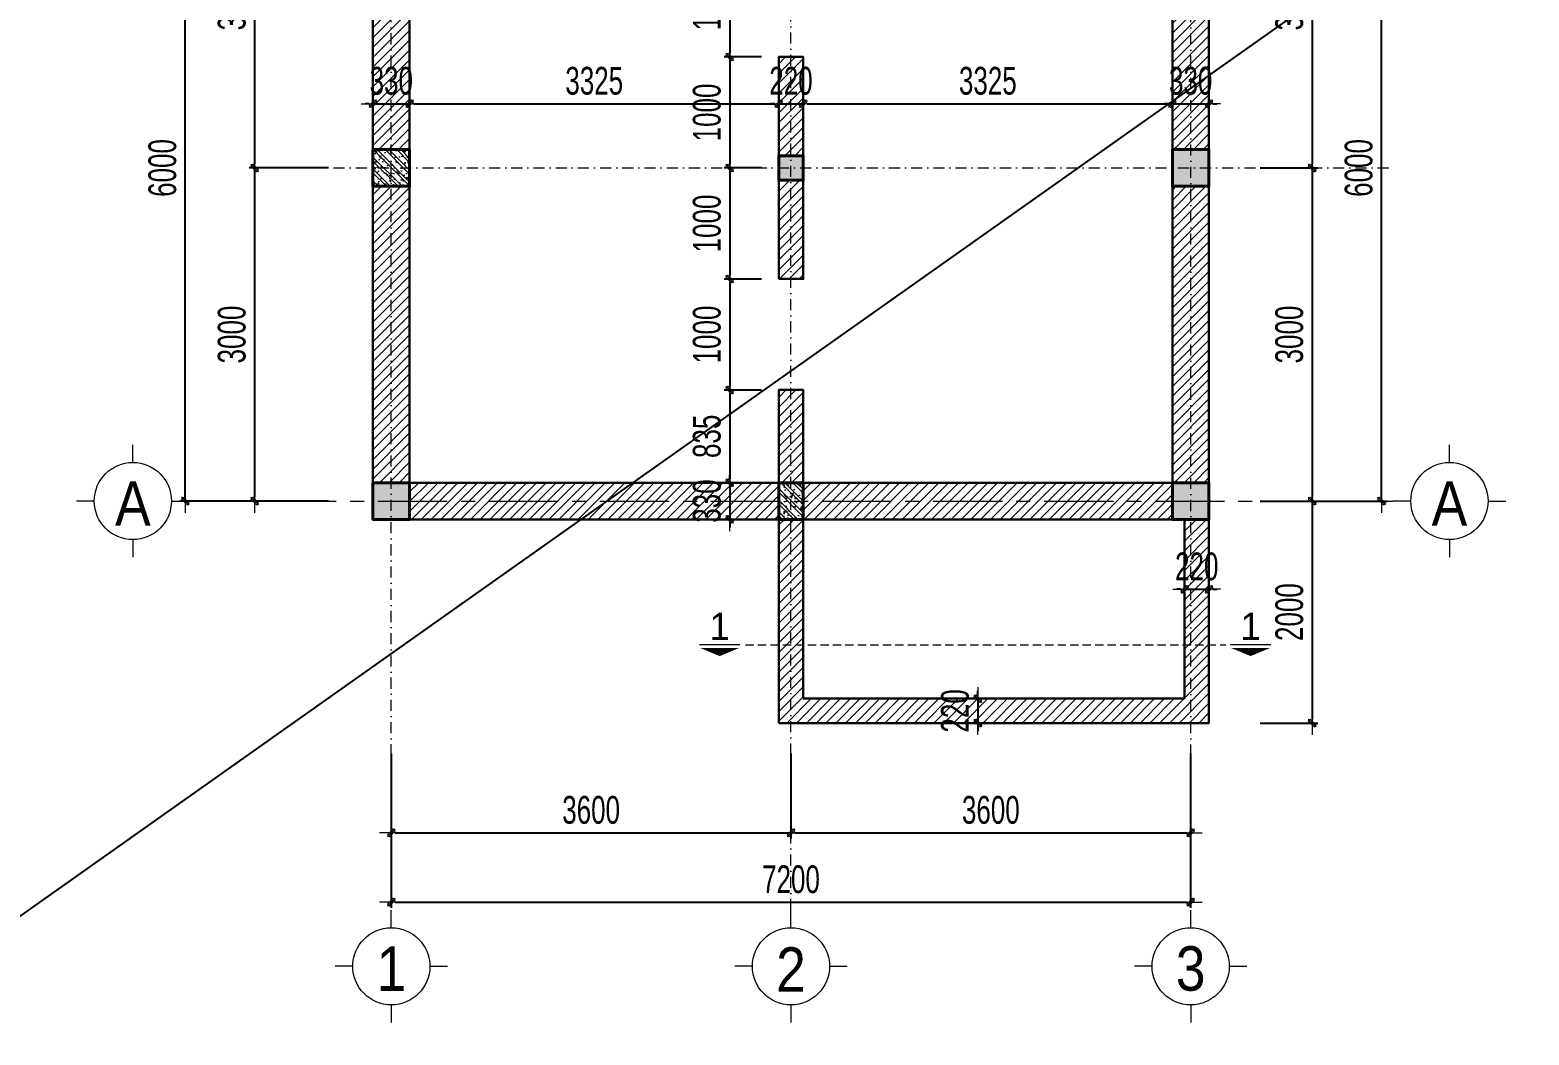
# Model space of a CAD drawing. Header units: millimetres. Extents: x -182770 to 489476, y -561170 to -280028.
# Drawn here: x -134061 to -120559, y -528581 to -519529 of the extents above; entities that cross this region are included whole.
import ezdxf
from ezdxf.enums import TextEntityAlignment as Align

# ---------------------------------------------------------------- set-up
doc = ezdxf.new("R2010")
doc.units = ezdxf.units.MM
doc.header["$MEASUREMENT"] = 0
doc.header["$PDMODE"] = 32
for name, pattern in [('CENTER', [2, 1.25, -0.25, 0.25, -0.25]), ('DASHDOT', [1, 0.5, -0.25, 0, -0.25]), ('HIDDEN', [0.375, 0.25, -0.125])]:
    doc.linetypes.add(name, pattern=pattern)
doc.layers.get('Defpoints').update_dxf_attribs({"color": 1})
doc.layers.add('KCS_Plotter', color=11, linetype='Continuous', plot=False)
for name, color, linetype, lineweight in [('LC Dim', 8, 'Continuous', 18), ('LC Hatch', 252, 'Continuous', 9), ('LC ISO', 153, 'Continuous', 13), ('LC Khac', 4, 'Continuous', 9), ('LC MANH DUT', 35, 'HIDDEN', 5), ('LC Net dam 1', 30, 'Continuous', 30), ('LC Net dam2', 6, 'Continuous', 40), ('LC Net manh', 133, 'Continuous', 5), ('LC Net truc', 79, 'DASHDOT', 13), ('LC Text1', 3, 'Continuous', 20), ('v-TRUC', 8, 'CENTER', 13)]:
    doc.layers.add(name, color=color, linetype=linetype, lineweight=lineweight)
doc.styles.add('HOATBIF', font='hoatbif.shx', dxfattribs={"width": 0.7})
doc.styles.add('LC 1', font='VHAVANB.TTF')
doc.dimstyles.new('1-100', dxfattribs={"dimscale": 100, "dimtxt": 2.5, "dimasz": 0.35, "dimexe": 0.5, "dimexo": 0, "dimgap": 0.8, "dimtad": 1, "dimdec": 0, "dimzin": 0, "dimdsep": 46, "dimtxsty": 'HOATBIF', "dimblk1": 'DOT', "dimblk2": 'DOT', "dimsah": 1, "dimcen": -1, "dimdle": 1, "dimclrd": 256, "dimclre": 256, "dimclrt": 4, "dimadec": 3, "dimazin": 2, "dimtfac": 0.333333, "dimtdec": 0, "dimtix": 1, "dimtmove": 2, "dimatfit": 3, "dimldrblk": 'DOT', "dimfxl": 1, "dimtvp": 0.833333, "dimtolj": 1, "dimtzin": 0, "dimarcsym": 0})
pattern_1 = [(140, (-46935.96, -62960.99), (12.550427, 143.452037), [15, -165]), (85, (-46935.96, -62960.99), (-150.438427, -27.750267), [12, -132]), (190.4514, (-46934.92, -62949.03), (-137.88791, 115.701876), [12.74804, -140.228422]), (136.1842, (-46975.96, -62960.99), (33.1038, 213.44821), [22.5, -247.5]), (186.6356, (-46973.2, -62943.2), (-194.82357, 186.93254), [19.12206, -210.3426]), (81.1842, (-46975.96, -62960.99), (-194.82372, 186.93239), [18, -198]), (111, (-46965.96, -62940.99), (80.523778, 119.38141), [15, -165]), (56, (-46965.96, -62940.99), (-145.03001, 48.663066), [12, -132]), (161.4514, (-46959.25, -62931.04), (-64.5061, 168.044526), [12.74804, -140.228422]), (127.5, (-46935.96, -62960.986), (-66.578771, 2.431971), [0, -130.4, 0, -134, 0, -132.5]), (97.5, (-46935.96, -62960.986), (-78.882342, 52.613907), [0, -76.4, 0, -127.4, 0, -50.5]), (57.5, (-46935.96, -63005.586), (4.5109743, 106.764487), [0, -50, 0, -156, 0, -207]), (47.5, (-46935.96, -63025.59), (-20.020996, 116.637234), [0, -65, 0, -103.6, 0, -147]), (135, (-46935.96, -62960.986), (-53.033009, -53.033009), []), (135, (-46935.96, -62925.63), (-53.033009, -53.033009), [])]

# ---------------------------------------------------------------- blocks, each defined once
blk = doc.blocks.new('DOT')
at = {"layer": 'LC Dim'}
blk.add_line((-3, 0), (3, 0), dxfattribs=at)
at = {"layer": 'LC Dim', "color": 4}
blk.add_line((-1, -1), (1, 1), dxfattribs=at)
blk.add_lwpolyline([(0.5, 1), (-1, -0.5), (-0.5, -1), (1, 0.5)], close=True, dxfattribs=at)
blk = doc.blocks.new('*D1134')
at = {"layer": 'Defpoints', "color": 0, "ltscale": 2, "transparency": 16777216}
for p in [(-122981, -517772), (-122981, -520772), (-122513, -520772)]:
    blk.add_point(p, dxfattribs=at)
at = {"layer": 'LC Dim', "lineweight": -2, "ltscale": 2, "transparency": 16777216}
for p, q in [((-122981, -517772), (-122463, -517772)), ((-122513, -517807), (-122513, -520737)), ((-122981, -520772), (-122463, -520772))]:
    blk.add_line(p, q, dxfattribs=at)
at = {"layer": 'LC Dim', "lineweight": -2, "ltscale": 2, "transparency": 16777216, "xscale": 35, "yscale": 35, "zscale": 35}
for p, rotation in [((-122513, -517772), 90), ((-122513, -520772), 270)]:
    blk.add_blockref('DOT', p, dxfattribs=dict(at, rotation=rotation))
at = {"layer": 'LC Dim', "color": 4, "ltscale": 2, "transparency": 16777216, "insert": (-122718, -519272), "char_height": 250, "attachment_point": 5, "rotation": 90, "style": 'HOATBIF'}
blk.add_mtext('\\A1;3000', dxfattribs=at)
blk = doc.blocks.new('_Dot')
at = {"color": 0, "linetype": 'ByBlock', "lineweight": -2}
blk.add_line((-0.5, 0), (-1, 0), dxfattribs=at)
at = {"color": 0, "linetype": 'ByBlock', "const_width": 0.5}
blk.add_lwpolyline([(-0.25, 0, 1), (0.25, 0, 1)], format="xyb", close=True, dxfattribs=at)
blk = doc.blocks.new('*D1135')
at = {"layer": 'Defpoints', "color": 0, "ltscale": 2, "transparency": 16777216}
for p in [(-122981, -520772), (-122981, -523772), (-122513, -523772)]:
    blk.add_point(p, dxfattribs=at)
at = {"layer": 'LC Dim', "lineweight": -2, "ltscale": 2, "transparency": 16777216}
for p, q in [((-122981, -520772), (-122463, -520772)), ((-122513, -520807), (-122513, -523737)), ((-122981, -523772), (-122463, -523772))]:
    blk.add_line(p, q, dxfattribs=at)
at = {"layer": 'LC Dim', "lineweight": -2, "ltscale": 2, "transparency": 16777216, "xscale": 35, "yscale": 35, "zscale": 35}
for p, rotation in [((-122513, -520772), 90), ((-122513, -523772), 270)]:
    blk.add_blockref('DOT', p, dxfattribs=dict(at, rotation=rotation))
at = {"layer": 'LC Dim', "color": 4, "ltscale": 2, "transparency": 16777216, "insert": (-122718, -522272), "char_height": 250, "attachment_point": 5, "rotation": 90, "style": 'HOATBIF'}
blk.add_mtext('\\A1;3000', dxfattribs=at)
blk = doc.blocks.new('*D1136')
at = {"layer": 'Defpoints', "color": 0, "ltscale": 2, "transparency": 16777216}
for p in [(-122981, -523772), (-122981, -525772), (-122513, -525772)]:
    blk.add_point(p, dxfattribs=at)
at = {"layer": 'LC Dim', "lineweight": -2, "ltscale": 2, "transparency": 16777216}
for p, q in [((-122981, -523772), (-122463, -523772)), ((-122513, -523807), (-122513, -525737)), ((-122981, -525772), (-122463, -525772))]:
    blk.add_line(p, q, dxfattribs=at)
at = {"layer": 'LC Dim', "lineweight": -2, "ltscale": 2, "transparency": 16777216, "xscale": 35, "yscale": 35, "zscale": 35}
for p, rotation in [((-122513, -523772), 90), ((-122513, -525772), 270)]:
    blk.add_blockref('DOT', p, dxfattribs=dict(at, rotation=rotation))
at = {"layer": 'LC Dim', "color": 4, "ltscale": 2, "transparency": 16777216, "insert": (-122718, -524772), "char_height": 250, "attachment_point": 5, "rotation": 90, "style": 'HOATBIF'}
blk.add_mtext('\\A1;2000', dxfattribs=at)
blk = doc.blocks.new('*D1137')
at = {"layer": 'Defpoints', "color": 0, "ltscale": 2, "transparency": 16777216}
for p in [(-122981, -517772), (-121888, -517772), (-122981, -523772)]:
    blk.add_point(p, dxfattribs=at)
at = {"layer": 'LC Dim', "lineweight": -2, "ltscale": 2, "transparency": 16777216}
for p, q in [((-122981, -517772), (-121838, -517772)), ((-121888, -523737), (-121888, -517807)), ((-122981, -523772), (-121838, -523772))]:
    blk.add_line(p, q, dxfattribs=at)
at = {"layer": 'LC Dim', "lineweight": -2, "ltscale": 2, "transparency": 16777216, "xscale": 35, "yscale": 35, "zscale": 35}
for p, rotation in [((-121888, -517772), 90), ((-121888, -523772), 270)]:
    blk.add_blockref('DOT', p, dxfattribs=dict(at, rotation=rotation))
at = {"layer": 'LC Dim', "color": 4, "ltscale": 2, "transparency": 16777216, "insert": (-122093, -520772), "char_height": 250, "attachment_point": 5, "rotation": 90, "style": 'HOATBIF'}
blk.add_mtext('\\A1;6000', dxfattribs=at)
blk = doc.blocks.new('*D1139')
at = {"layer": 'Defpoints', "color": 0, "ltscale": 2, "transparency": 16777216}
for p in [(-131374, -517772), (-132038, -520772), (-131374, -520772)]:
    blk.add_point(p, dxfattribs=at)
at = {"layer": 'LC Dim', "lineweight": -2, "ltscale": 2, "transparency": 16777216}
for p, q in [((-131374, -517772), (-132088, -517772)), ((-132038, -517807), (-132038, -520737)), ((-131374, -520772), (-132088, -520772))]:
    blk.add_line(p, q, dxfattribs=at)
at = {"layer": 'LC Dim', "lineweight": -2, "ltscale": 2, "transparency": 16777216, "xscale": 35, "yscale": 35, "zscale": 35}
for p, rotation in [((-132038, -517772), 90), ((-132038, -520772), 270)]:
    blk.add_blockref('DOT', p, dxfattribs=dict(at, rotation=rotation))
at = {"layer": 'LC Dim', "color": 4, "ltscale": 2, "transparency": 16777216, "insert": (-132243, -519272), "char_height": 250, "attachment_point": 5, "rotation": 90, "style": 'HOATBIF'}
blk.add_mtext('\\A1;3000', dxfattribs=at)
blk = doc.blocks.new('*D1140')
at = {"layer": 'Defpoints', "color": 0, "ltscale": 2, "transparency": 16777216}
for p in [(-131374, -520772), (-132038, -523772), (-131374, -523772)]:
    blk.add_point(p, dxfattribs=at)
at = {"layer": 'LC Dim', "lineweight": -2, "ltscale": 2, "transparency": 16777216}
for p, q in [((-131374, -520772), (-132088, -520772)), ((-132038, -520807), (-132038, -523737)), ((-131374, -523772), (-132088, -523772))]:
    blk.add_line(p, q, dxfattribs=at)
at = {"layer": 'LC Dim', "lineweight": -2, "ltscale": 2, "transparency": 16777216, "xscale": 35, "yscale": 35, "zscale": 35}
for p, rotation in [((-132038, -520772), 90), ((-132038, -523772), 270)]:
    blk.add_blockref('DOT', p, dxfattribs=dict(at, rotation=rotation))
at = {"layer": 'LC Dim', "color": 4, "ltscale": 2, "transparency": 16777216, "insert": (-132243, -522272), "char_height": 250, "attachment_point": 5, "rotation": 90, "style": 'HOATBIF'}
blk.add_mtext('\\A1;3000', dxfattribs=at)
blk = doc.blocks.new('*D1141')
at = {"layer": 'Defpoints', "color": 0, "ltscale": 2, "transparency": 16777216}
for p in [(-132663, -517772), (-131374, -517772), (-131374, -523772)]:
    blk.add_point(p, dxfattribs=at)
at = {"layer": 'LC Dim', "lineweight": -2, "ltscale": 2, "transparency": 16777216}
for p, q in [((-131374, -517772), (-132713, -517772)), ((-132663, -523737), (-132663, -517807)), ((-131374, -523772), (-132713, -523772))]:
    blk.add_line(p, q, dxfattribs=at)
at = {"layer": 'LC Dim', "lineweight": -2, "ltscale": 2, "transparency": 16777216, "xscale": 35, "yscale": 35, "zscale": 35}
for p, rotation in [((-132663, -517772), 90), ((-132663, -523772), 270)]:
    blk.add_blockref('DOT', p, dxfattribs=dict(at, rotation=rotation))
at = {"layer": 'LC Dim', "color": 4, "ltscale": 2, "transparency": 16777216, "insert": (-132868, -520772), "char_height": 250, "attachment_point": 5, "rotation": 90, "style": 'HOATBIF'}
blk.add_mtext('\\A1;6000', dxfattribs=at)
blk = doc.blocks.new('*D1142')
at = {"layer": 'Defpoints', "color": 0, "ltscale": 2, "transparency": 16777216}
for p in [(-130807, -526047), (-127207, -526047), (-127207, -526760)]:
    blk.add_point(p, dxfattribs=at)
at = {"layer": 'LC Dim', "lineweight": -2, "ltscale": 2, "transparency": 16777216}
for p, q in [((-130807, -526047), (-130807, -526810)), ((-127207, -526047), (-127207, -526810)), ((-130772, -526760), (-127242, -526760))]:
    blk.add_line(p, q, dxfattribs=at)
at = {"layer": 'LC Dim', "lineweight": -2, "ltscale": 2, "transparency": 16777216, "xscale": 35, "yscale": 35, "zscale": 35, "rotation": 180}
blk.add_blockref('DOT', (-130807, -526760), dxfattribs=at)
at = {"layer": 'LC Dim', "lineweight": -2, "ltscale": 2, "transparency": 16777216, "xscale": 35, "yscale": 35, "zscale": 35}
blk.add_blockref('DOT', (-127207, -526760), dxfattribs=at)
at = {"layer": 'LC Dim', "color": 4, "ltscale": 2, "transparency": 16777216, "insert": (-129007, -526555), "char_height": 250, "attachment_point": 5, "style": 'HOATBIF'}
blk.add_mtext('\\A1;3600', dxfattribs=at)
blk = doc.blocks.new('*D1143')
at = {"layer": 'Defpoints', "color": 0, "ltscale": 2, "transparency": 16777216}
for p in [(-127207, -526180), (-123607, -526180), (-123607, -526760)]:
    blk.add_point(p, dxfattribs=at)
at = {"layer": 'LC Dim', "lineweight": -2, "ltscale": 2, "transparency": 16777216}
for p, q in [((-127207, -526180), (-127207, -526810)), ((-123607, -526180), (-123607, -526810)), ((-127172, -526760), (-123642, -526760))]:
    blk.add_line(p, q, dxfattribs=at)
at = {"layer": 'LC Dim', "lineweight": -2, "ltscale": 2, "transparency": 16777216, "xscale": 35, "yscale": 35, "zscale": 35, "rotation": 180}
blk.add_blockref('DOT', (-127207, -526760), dxfattribs=at)
at = {"layer": 'LC Dim', "lineweight": -2, "ltscale": 2, "transparency": 16777216, "xscale": 35, "yscale": 35, "zscale": 35}
blk.add_blockref('DOT', (-123607, -526760), dxfattribs=at)
at = {"layer": 'LC Dim', "color": 4, "ltscale": 2, "transparency": 16777216, "insert": (-125407, -526555), "char_height": 250, "attachment_point": 5, "style": 'HOATBIF'}
blk.add_mtext('\\A1;3600', dxfattribs=at)
blk = doc.blocks.new('*D1144')
at = {"layer": 'Defpoints', "color": 0, "ltscale": 2, "transparency": 16777216}
for p in [(-130807, -526047), (-123607, -526047), (-123607, -527385)]:
    blk.add_point(p, dxfattribs=at)
at = {"layer": 'LC Dim', "lineweight": -2, "ltscale": 2, "transparency": 16777216}
for p, q in [((-130807, -526047), (-130807, -527435)), ((-123607, -526047), (-123607, -527435)), ((-130772, -527385), (-123642, -527385))]:
    blk.add_line(p, q, dxfattribs=at)
at = {"layer": 'LC Dim', "lineweight": -2, "ltscale": 2, "transparency": 16777216, "xscale": 35, "yscale": 35, "zscale": 35, "rotation": 180}
blk.add_blockref('DOT', (-130807, -527385), dxfattribs=at)
at = {"layer": 'LC Dim', "lineweight": -2, "ltscale": 2, "transparency": 16777216, "xscale": 35, "yscale": 35, "zscale": 35}
blk.add_blockref('DOT', (-123607, -527385), dxfattribs=at)
at = {"layer": 'LC Dim', "color": 4, "ltscale": 2, "transparency": 16777216, "insert": (-127207, -527180), "char_height": 250, "attachment_point": 5, "style": 'HOATBIF'}
blk.add_mtext('\\A1;7200', dxfattribs=at)
blk = doc.blocks.new('TTRUC')
at = {"layer": 'LC ISO'}
for p, q in [((0, 6.95), (0, 10.13)), ((-6.95, 0), (-10.13, 0)), ((6.95, 0), (10.13, 0)), ((0, -6.95), (0, -10.13))]:
    blk.add_line(p, q, dxfattribs=at)
at = {"layer": 'LC Net manh'}
blk.add_circle((0, 0), 6.95, dxfattribs=at)
blk = doc.blocks.new('*D1192')
at = {"layer": 'Defpoints', "color": 0, "ltscale": 250, "transparency": 16777216}
for p in [(-127473, -519772), (-127759, -520772), (-127473, -520772)]:
    blk.add_point(p, dxfattribs=at)
at = {"layer": 'LC Dim', "lineweight": -2, "ltscale": 250, "transparency": 16777216}
for p, q in [((-127473, -519772), (-127809, -519772)), ((-127759, -519807), (-127759, -520737)), ((-127473, -520772), (-127809, -520772))]:
    blk.add_line(p, q, dxfattribs=at)
at = {"layer": 'LC Dim', "lineweight": -2, "ltscale": 250, "transparency": 16777216, "xscale": 35, "yscale": 35, "zscale": 35}
for p, rotation in [((-127759, -519772), 90), ((-127759, -520772), 270)]:
    blk.add_blockref('DOT', p, dxfattribs=dict(at, rotation=rotation))
at = {"layer": 'LC Dim', "color": 4, "ltscale": 250, "transparency": 16777216, "insert": (-127964, -520272), "char_height": 250, "attachment_point": 5, "rotation": 90, "style": 'HOATBIF'}
blk.add_mtext('\\A1;1000', dxfattribs=at)
blk = doc.blocks.new('*D1193')
at = {"layer": 'Defpoints', "color": 0, "ltscale": 250, "transparency": 16777216}
for p in [(-127473, -520772), (-127759, -521772), (-127473, -521772)]:
    blk.add_point(p, dxfattribs=at)
at = {"layer": 'LC Dim', "lineweight": -2, "ltscale": 250, "transparency": 16777216}
for p, q in [((-127473, -520772), (-127809, -520772)), ((-127759, -520807), (-127759, -521737)), ((-127473, -521772), (-127809, -521772))]:
    blk.add_line(p, q, dxfattribs=at)
at = {"layer": 'LC Dim', "lineweight": -2, "ltscale": 250, "transparency": 16777216, "xscale": 35, "yscale": 35, "zscale": 35}
for p, rotation in [((-127759, -520772), 90), ((-127759, -521772), 270)]:
    blk.add_blockref('DOT', p, dxfattribs=dict(at, rotation=rotation))
at = {"layer": 'LC Dim', "color": 4, "ltscale": 250, "transparency": 16777216, "insert": (-127964, -521272), "char_height": 250, "attachment_point": 5, "rotation": 90, "style": 'HOATBIF'}
blk.add_mtext('\\A1;1000', dxfattribs=at)
blk = doc.blocks.new('*D1194')
at = {"layer": 'Defpoints', "color": 0, "ltscale": 250, "transparency": 16777216}
for p in [(-127473, -522772), (-127759, -523607), (-127473, -523607)]:
    blk.add_point(p, dxfattribs=at)
at = {"layer": 'LC Dim', "lineweight": -2, "ltscale": 250, "transparency": 16777216}
for p, q in [((-127473, -522772), (-127809, -522772)), ((-127759, -522807), (-127759, -523572)), ((-127473, -523607), (-127809, -523607))]:
    blk.add_line(p, q, dxfattribs=at)
at = {"layer": 'LC Dim', "lineweight": -2, "ltscale": 250, "transparency": 16777216, "xscale": 35, "yscale": 35, "zscale": 35}
for p, rotation in [((-127759, -522772), 90), ((-127759, -523607), 270)]:
    blk.add_blockref('DOT', p, dxfattribs=dict(at, rotation=rotation))
at = {"layer": 'LC Dim', "color": 4, "ltscale": 250, "transparency": 16777216, "insert": (-127964, -523189), "char_height": 250, "attachment_point": 5, "rotation": 90, "style": 'HOATBIF'}
blk.add_mtext('\\A1;835', dxfattribs=at)
blk = doc.blocks.new('*D1195')
at = {"layer": 'Defpoints', "color": 0, "ltscale": 250, "transparency": 16777216}
for p in [(-127473, -523607), (-127759, -523937), (-127473, -523937)]:
    blk.add_point(p, dxfattribs=at)
at = {"layer": 'LC Dim', "linetype": 'ByBlock', "lineweight": -2, "ltscale": 250, "transparency": 16777216}
for p, q in [((-127759, -523572), (-127759, -523537)), ((-127473, -523607), (-127809, -523607)), ((-127759, -523607), (-127759, -523937)), ((-127473, -523937), (-127809, -523937)), ((-127759, -523972), (-127759, -524007))]:
    blk.add_line(p, q, dxfattribs=at)
at = {"layer": 'LC Dim', "lineweight": -2, "ltscale": 250, "transparency": 16777216, "xscale": 35, "yscale": 35, "zscale": 35}
for p, rotation in [((-127759, -523607), 270), ((-127759, -523937), 90)]:
    blk.add_blockref('DOT', p, dxfattribs=dict(at, rotation=rotation))
at = {"layer": 'LC Dim', "color": 4, "ltscale": 250, "transparency": 16777216, "insert": (-127964, -523772), "char_height": 250, "attachment_point": 5, "rotation": 90, "style": 'HOATBIF'}
blk.add_mtext('\\A1;330', dxfattribs=at)
blk = doc.blocks.new('*D1198')
at = {"layer": 'Defpoints', "color": 0, "ltscale": 250, "transparency": 16777216}
for p in [(-127473, -518772), (-127759, -519772), (-127473, -519772)]:
    blk.add_point(p, dxfattribs=at)
at = {"layer": 'LC Dim', "lineweight": -2, "ltscale": 250, "transparency": 16777216}
for p, q in [((-127473, -518772), (-127809, -518772)), ((-127759, -518807), (-127759, -519737)), ((-127473, -519772), (-127809, -519772))]:
    blk.add_line(p, q, dxfattribs=at)
at = {"layer": 'LC Dim', "lineweight": -2, "ltscale": 250, "transparency": 16777216, "xscale": 35, "yscale": 35, "zscale": 35}
for p, rotation in [((-127759, -518772), 90), ((-127759, -519772), 270)]:
    blk.add_blockref('DOT', p, dxfattribs=dict(at, rotation=rotation))
at = {"layer": 'LC Dim', "color": 4, "ltscale": 250, "transparency": 16777216, "insert": (-127964, -519272), "char_height": 250, "attachment_point": 5, "rotation": 90, "style": 'HOATBIF'}
blk.add_mtext('\\A1;1000', dxfattribs=at)
blk = doc.blocks.new('*D1199')
at = {"layer": 'Defpoints', "color": 0, "ltscale": 250, "transparency": 16777216}
for p in [(-127317, -520193), (-127317, -520193), (-130642, -520499)]:
    blk.add_point(p, dxfattribs=at)
at = {"layer": 'LC Dim', "linetype": 'ByBlock', "lineweight": -2, "ltscale": 250, "transparency": 16777216}
for p, q in [((-130642, -520499), (-130642, -520143)), ((-130607, -520193), (-127352, -520193)), ((-127317, -520193), (-127317, -520143))]:
    blk.add_line(p, q, dxfattribs=at)
at = {"layer": 'LC Dim', "lineweight": -2, "ltscale": 250, "transparency": 16777216, "xscale": 35, "yscale": 35, "zscale": 35, "rotation": 180}
blk.add_blockref('DOT', (-130642, -520193), dxfattribs=at)
at = {"layer": 'LC Dim', "lineweight": -2, "ltscale": 250, "transparency": 16777216, "xscale": 35, "yscale": 35, "zscale": 35}
blk.add_blockref('DOT', (-127317, -520193), dxfattribs=at)
at = {"layer": 'LC Dim', "color": 4, "ltscale": 250, "transparency": 16777216, "insert": (-128979, -519988), "char_height": 250, "attachment_point": 5, "style": 'HOATBIF'}
blk.add_mtext('\\A1;3325', dxfattribs=at)
blk = doc.blocks.new('*D1200')
at = {"layer": 'Defpoints', "color": 0, "ltscale": 250, "transparency": 16777216}
for p in [(-127473, -521772), (-127759, -522772), (-127473, -522772)]:
    blk.add_point(p, dxfattribs=at)
at = {"layer": 'LC Dim', "lineweight": -2, "ltscale": 250, "transparency": 16777216}
for p, q in [((-127473, -521772), (-127809, -521772)), ((-127759, -521807), (-127759, -522737)), ((-127473, -522772), (-127809, -522772))]:
    blk.add_line(p, q, dxfattribs=at)
at = {"layer": 'LC Dim', "lineweight": -2, "ltscale": 250, "transparency": 16777216, "xscale": 35, "yscale": 35, "zscale": 35}
for p, rotation in [((-127759, -521772), 90), ((-127759, -522772), 270)]:
    blk.add_blockref('DOT', p, dxfattribs=dict(at, rotation=rotation))
at = {"layer": 'LC Dim', "color": 4, "ltscale": 250, "transparency": 16777216, "insert": (-127964, -522272), "char_height": 250, "attachment_point": 5, "rotation": 90, "style": 'HOATBIF'}
blk.add_mtext('\\A1;1000', dxfattribs=at)
blk = doc.blocks.new('*D1201')
at = {"layer": 'Defpoints', "color": 0, "ltscale": 250, "transparency": 16777216}
for p in [(-123772, -520171), (-123442, -520189), (-123442, -520193)]:
    blk.add_point(p, dxfattribs=at)
at = {"layer": 'LC Dim', "linetype": 'ByBlock', "lineweight": -2, "ltscale": 250, "transparency": 16777216}
for p, q in [((-123807, -520193), (-123842, -520193)), ((-123772, -520171), (-123772, -520243)), ((-123772, -520193), (-123442, -520193)), ((-123442, -520189), (-123442, -520243)), ((-123407, -520193), (-123372, -520193))]:
    blk.add_line(p, q, dxfattribs=at)
at = {"layer": 'LC Dim', "lineweight": -2, "ltscale": 250, "transparency": 16777216, "xscale": 35, "yscale": 35, "zscale": 35}
blk.add_blockref('DOT', (-123772, -520193), dxfattribs=at)
at = {"layer": 'LC Dim', "lineweight": -2, "ltscale": 250, "transparency": 16777216, "xscale": 35, "yscale": 35, "zscale": 35, "rotation": 180}
blk.add_blockref('DOT', (-123442, -520193), dxfattribs=at)
at = {"layer": 'LC Dim', "color": 4, "ltscale": 250, "transparency": 16777216, "insert": (-123607, -519988), "char_height": 250, "attachment_point": 5, "style": 'HOATBIF'}
blk.add_mtext('\\A1;330', dxfattribs=at)
blk = doc.blocks.new('*D1202')
at = {"layer": 'Defpoints', "color": 0, "ltscale": 250, "transparency": 16777216}
for p in [(-125234, -525552), (-125524, -525772), (-125234, -525772)]:
    blk.add_point(p, dxfattribs=at)
at = {"layer": 'LC Dim', "linetype": 'ByBlock', "lineweight": -2, "ltscale": 250, "transparency": 16777216}
for p, q in [((-125524, -525517), (-125524, -525482)), ((-125234, -525552), (-125574, -525552)), ((-125524, -525552), (-125524, -525772)), ((-125234, -525772), (-125574, -525772)), ((-125524, -525807), (-125524, -525842))]:
    blk.add_line(p, q, dxfattribs=at)
at = {"layer": 'LC Dim', "lineweight": -2, "ltscale": 250, "transparency": 16777216, "xscale": 35, "yscale": 35, "zscale": 35}
for p, rotation in [((-125524, -525552), 270), ((-125524, -525772), 90)]:
    blk.add_blockref('DOT', p, dxfattribs=dict(at, rotation=rotation))
at = {"layer": 'LC Dim', "color": 4, "ltscale": 250, "transparency": 16777216, "insert": (-125729, -525662), "char_height": 250, "attachment_point": 5, "rotation": 90, "style": 'HOATBIF'}
blk.add_mtext('\\A1;220', dxfattribs=at)
blk = doc.blocks.new('*D1203')
at = {"layer": 'Defpoints', "color": 0, "ltscale": 250, "transparency": 16777216}
for p in [(-130642, -520193), (-130972, -520499), (-130642, -520499)]:
    blk.add_point(p, dxfattribs=at)
at = {"layer": 'LC Dim', "linetype": 'ByBlock', "lineweight": -2, "ltscale": 250, "transparency": 16777216}
for p, q in [((-131007, -520193), (-131042, -520193)), ((-130972, -520499), (-130972, -520143)), ((-130972, -520193), (-130642, -520193)), ((-130642, -520499), (-130642, -520143)), ((-130607, -520193), (-130572, -520193))]:
    blk.add_line(p, q, dxfattribs=at)
at = {"layer": 'LC Dim', "lineweight": -2, "ltscale": 250, "transparency": 16777216, "xscale": 35, "yscale": 35, "zscale": 35}
blk.add_blockref('DOT', (-130972, -520193), dxfattribs=at)
at = {"layer": 'LC Dim', "lineweight": -2, "ltscale": 250, "transparency": 16777216, "xscale": 35, "yscale": 35, "zscale": 35, "rotation": 180}
blk.add_blockref('DOT', (-130642, -520193), dxfattribs=at)
at = {"layer": 'LC Dim', "color": 4, "ltscale": 250, "transparency": 16777216, "insert": (-130807, -519988), "char_height": 250, "attachment_point": 5, "style": 'HOATBIF'}
blk.add_mtext('\\A1;330', dxfattribs=at)
blk = doc.blocks.new('*D1204')
at = {"layer": 'Defpoints', "color": 0, "ltscale": 250, "transparency": 16777216}
for p in [(-127317, -520193), (-127097, -520193), (-127097, -520193)]:
    blk.add_point(p, dxfattribs=at)
at = {"layer": 'LC Dim', "linetype": 'ByBlock', "lineweight": -2, "ltscale": 250, "transparency": 16777216}
for p, q in [((-127352, -520193), (-127387, -520193)), ((-127317, -520193), (-127317, -520143)), ((-127317, -520193), (-127097, -520193)), ((-127097, -520193), (-127097, -520143)), ((-127062, -520193), (-127027, -520193))]:
    blk.add_line(p, q, dxfattribs=at)
at = {"layer": 'LC Dim', "lineweight": -2, "ltscale": 250, "transparency": 16777216, "xscale": 35, "yscale": 35, "zscale": 35}
blk.add_blockref('DOT', (-127317, -520193), dxfattribs=at)
at = {"layer": 'LC Dim', "lineweight": -2, "ltscale": 250, "transparency": 16777216, "xscale": 35, "yscale": 35, "zscale": 35, "rotation": 180}
blk.add_blockref('DOT', (-127097, -520193), dxfattribs=at)
at = {"layer": 'LC Dim', "color": 4, "ltscale": 250, "transparency": 16777216, "insert": (-127207, -519988), "char_height": 250, "attachment_point": 5, "style": 'HOATBIF'}
blk.add_mtext('\\A1;220', dxfattribs=at)
blk = doc.blocks.new('*D1205')
at = {"layer": 'Defpoints', "color": 0, "ltscale": 250, "transparency": 16777216}
for p in [(-127097, -520193), (-123772, -520171), (-123772, -520193)]:
    blk.add_point(p, dxfattribs=at)
at = {"layer": 'LC Dim', "linetype": 'ByBlock', "lineweight": -2, "ltscale": 250, "transparency": 16777216}
for p, q in [((-127097, -520193), (-127097, -520143)), ((-127062, -520193), (-123807, -520193)), ((-123772, -520171), (-123772, -520243))]:
    blk.add_line(p, q, dxfattribs=at)
at = {"layer": 'LC Dim', "lineweight": -2, "ltscale": 250, "transparency": 16777216, "xscale": 35, "yscale": 35, "zscale": 35, "rotation": 180}
blk.add_blockref('DOT', (-127097, -520193), dxfattribs=at)
at = {"layer": 'LC Dim', "lineweight": -2, "ltscale": 250, "transparency": 16777216, "xscale": 35, "yscale": 35, "zscale": 35}
blk.add_blockref('DOT', (-123772, -520193), dxfattribs=at)
at = {"layer": 'LC Dim', "color": 4, "ltscale": 250, "transparency": 16777216, "insert": (-125434, -519988), "char_height": 250, "attachment_point": 5, "style": 'HOATBIF'}
blk.add_mtext('\\A1;3325', dxfattribs=at)
blk = doc.blocks.new('*D1206')
at = {"layer": 'Defpoints', "color": 0, "ltscale": 250, "transparency": 16777216}
for p in [(-123442, -524567), (-123662, -524744), (-123442, -524744)]:
    blk.add_point(p, dxfattribs=at)
at = {"layer": 'LC Dim', "linetype": 'ByBlock', "lineweight": -2, "ltscale": 250, "transparency": 16777216}
for p, q in [((-123662, -524744), (-123662, -524517)), ((-123442, -524744), (-123442, -524517)), ((-123697, -524567), (-123732, -524567)), ((-123662, -524567), (-123442, -524567)), ((-123407, -524567), (-123372, -524567))]:
    blk.add_line(p, q, dxfattribs=at)
at = {"layer": 'LC Dim', "lineweight": -2, "ltscale": 250, "transparency": 16777216, "xscale": 35, "yscale": 35, "zscale": 35}
blk.add_blockref('DOT', (-123662, -524567), dxfattribs=at)
at = {"layer": 'LC Dim', "lineweight": -2, "ltscale": 250, "transparency": 16777216, "xscale": 35, "yscale": 35, "zscale": 35, "rotation": 180}
blk.add_blockref('DOT', (-123442, -524567), dxfattribs=at)
at = {"layer": 'LC Dim', "color": 4, "ltscale": 250, "transparency": 16777216, "insert": (-123552, -524362), "char_height": 250, "attachment_point": 5, "style": 'HOATBIF'}
blk.add_mtext('\\A1;220', dxfattribs=at)

msp = doc.modelspace()

# ---------------------------------------------------------------- hatches: boundary and pattern name
at = {"layer": 'LC Hatch', "ltscale": 250}
h = msp.add_hatch(dxfattribs=at)
h.set_pattern_fill('ANSI31', color=256, scale=500)
h.set_pattern_definition([(45, (-46935.96, -64508.486), (-44.194174, 44.194174), [])])
h.paths.add_polyline_path([(-127096.9, -523936.6), (-127316.9, -523936.6), (-127316.9, -523936.6), (-127316.9, -525771.6), (-123441.9, -525771.6), (-123441.9, -523936.6), (-123661.9, -523936.6), (-123661.9, -525551.6), (-127096.9, -525551.6)])
h.paths.add_polyline_path([(-123771.9, -523606.6), (-127096.9, -523606.6), (-127096.9, -523936.6), (-123771.9, -523936.6)])
h.paths.add_polyline_path([(-127096.9, -522771.6), (-127316.9, -522771.6), (-127316.9, -523606.6), (-127096.9, -523606.6)])
h.paths.add_polyline_path([(-127316.9, -523606.6), (-130641.9, -523606.6), (-130641.9, -523936.6), (-128106.9, -523936.6), (-127316.9, -523936.6), (-127316.9, -523936.6)])
h.paths.add_polyline_path([(-130641.9, -520936.6), (-130971.9, -520936.6), (-130971.9, -523606.6), (-130641.9, -523606.6)])
h.paths.add_polyline_path([(-130641.9, -517936.6), (-130971.9, -517936.6), (-130971.9, -520606.6), (-130641.9, -520606.6)])
h.paths.add_polyline_path([(-127096.9, -519771.6), (-127316.9, -519771.6), (-127316.9, -520661.6), (-127096.9, -520661.6)])
h.paths.add_polyline_path([(-127096.9, -520881.6), (-127316.9, -520881.6), (-127316.9, -521771.6), (-127096.9, -521771.6)])
h.paths.add_polyline_path([(-123441.9, -517936.6), (-123771.9, -517936.6), (-123771.9, -520606.6), (-123441.9, -520606.6)])
h.paths.add_polyline_path([(-123441.9, -520936.6), (-123771.9, -520936.6), (-123771.9, -523606.6), (-123441.9, -523606.6)])
h.paths.add_polyline_path([(-123771.9, -517606.6), (-127096.9, -517606.6), (-127096.9, -517936.6), (-123771.9, -517936.6)])
h.paths.add_polyline_path([(-127096.9, -517936.6), (-127316.9, -517936.6), (-127316.9, -518771.6), (-127096.9, -518771.6)])
h.paths.add_polyline_path([(-123441.9, -517061.6), (-130971.9, -517061.6), (-130971.9, -517606.6), (-130861.9, -517606.6), (-130861.9, -517171.6), (-123551.9, -517171.6), (-123551.9, -517606.6), (-123441.9, -517606.6)])
h = msp.add_hatch(dxfattribs=at)
h.set_pattern_fill('BTCT', color=256, scale=20, angle=90)
h.set_pattern_definition(pattern_1)
h.paths.add_polyline_path([(-130641.9, -517606.6), (-130971.9, -517606.6), (-130971.9, -517936.6), (-130641.9, -517936.6)])
h.paths.add_polyline_path([(-127096.9, -517606.6), (-127316.9, -517606.6), (-127316.9, -517936.6), (-127096.9, -517936.6)])
h.paths.add_polyline_path([(-127096.9, -520661.6), (-127316.9, -520661.6), (-127316.9, -520881.6), (-127096.9, -520881.6)])
h.paths.add_polyline_path([(-123441.9, -520606.6), (-123771.9, -520606.6), (-123771.9, -520936.6), (-123441.9, -520936.6)])
h.paths.add_polyline_path([(-123441.9, -523606.6), (-123771.9, -523606.6), (-123771.9, -523936.6), (-123441.9, -523936.6)])
h.paths.add_polyline_path([(-130641.9, -523606.6), (-130971.9, -523606.6), (-130971.9, -523936.6), (-130971.9, -523936.6), (-130641.9, -523936.6), (-130641.9, -523936.6)])
h = msp.add_hatch(dxfattribs=at)
h.set_pattern_fill('BTCT', color=256, scale=20, angle=90)
h.set_pattern_definition(pattern_1)
h.paths.add_polyline_path([(-130641.9, -520606.6), (-130971.9, -520606.6), (-130971.9, -520936.6), (-130641.9, -520936.6)])
h = msp.add_hatch(dxfattribs=at)
h.set_pattern_fill('BTCT', color=256, scale=20, angle=90)
h.set_pattern_definition([(140, (-46935.96, -64198.49), (12.550427, 143.452037), [15, -165]), (85, (-46935.96, -64198.49), (-150.438427, -27.750267), [12, -132]), (190.4514, (-46934.92, -64186.53), (-137.88791, 115.701876), [12.74804, -140.228422]), (136.1842, (-46975.96, -64198.49), (33.1038, 213.44821), [22.5, -247.5]), (186.6356, (-46973.2, -64180.7), (-194.82357, 186.93254), [19.12206, -210.3426]), (81.1842, (-46975.96, -64198.49), (-194.82372, 186.93239), [18, -198]), (111, (-46965.96, -64178.49), (80.523778, 119.38141), [15, -165]), (56, (-46965.96, -64178.49), (-145.03001, 48.663066), [12, -132]), (161.4514, (-46959.25, -64168.54), (-64.5061, 168.044526), [12.74804, -140.228422]), (127.5, (-46935.96, -64198.486), (-66.578771, 2.431971), [0, -130.4, 0, -134, 0, -132.5]), (97.5, (-46935.96, -64198.486), (-78.882342, 52.613907), [0, -76.4, 0, -127.4, 0, -50.5]), (57.5, (-46935.96, -64243.086), (4.5109743, 106.764487), [0, -50, 0, -156, 0, -207]), (47.5, (-46935.96, -64263.09), (-20.020996, 116.637234), [0, -65, 0, -103.6, 0, -147]), (135, (-46935.96, -64198.486), (-53.033009, -53.033009), []), (135, (-46935.96, -64163.13), (-53.033009, -53.033009), [])])
h.paths.add_polyline_path([(-127096.9, -523606.6), (-127316.9, -523606.6), (-127316.9, -523936.6), (-127096.9, -523936.6)])

# ---------------------------------------------------------------- linework, layer by layer
at = {"layer": 'KCS_Plotter', "ltscale": 250}
msp.add_line((-155049.6, -542288.8), (-113049.6, -512588.8), dxfattribs=at)
at = {"layer": 'LC Khac', "color": 1, "ltscale": 2}
for p, q in [((-127667.1, -525067.6), (-128031.2, -525067.6)), ((-122885.2, -525067.6), (-123249.3, -525067.6))]:
    msp.add_line(p, q, dxfattribs=at)
for points in [[(-127849.2, -525168.1, 0, 353.6, 0), (-127849.2, -525095, 206.3, 206.3, 0)], [(-123067.3, -525168.1, 0, 353.6, 0), (-123067.3, -525095, 206.3, 206.3, 0)]]:
    msp.add_lwpolyline(points, format="xyseb", dxfattribs=at)
at = {"layer": 'LC MANH DUT', "ltscale": 300}
msp.add_line((-127617.4, -525067.6), (-123288.9, -525067.6), dxfattribs=at)
at = {"layer": 'LC Net dam 1'}
for p, q in [((-130971.9, -523936.6), (-130971.9, -517061.6)), ((-127096.9, -523606.6), (-123771.9, -523606.6)), ((-130971.9, -523936.6), (-130971.9, -523936.6)), ((-127316.9, -523936.6), (-127316.9, -525771.6)), ((-127096.9, -523936.6), (-127096.9, -525551.6)), ((-127096.9, -523936.6), (-123771.9, -523936.6)), ((-123661.9, -525551.6), (-123661.9, -523936.6)), ((-127096.9, -525551.6), (-123661.9, -525551.6))]:
    msp.add_line(p, q, dxfattribs=at)
for points in [[(-130641.9, -517936.6), (-130641.9, -523606.6)], [(-123441.9, -517936.6), (-123441.9, -525771.6), (-127316.9, -525771.6)], [(-123771.9, -517936.6), (-123771.9, -523606.6)], [(-127316.9, -523606.6), (-127316.9, -522771.6), (-127096.9, -522771.6), (-127096.9, -523606.6)], [(-128106.9, -523936.6), (-130971.9, -523936.6), (-130971.9, -523606.6), (-127316.9, -523606.6), (-127316.9, -523936.6), (-128216.9, -523936.6)]]:
    msp.add_lwpolyline(points, dxfattribs=at)
msp.add_lwpolyline([(-127316.9, -521771.6), (-127096.9, -521771.6), (-127096.9, -519771.6), (-127316.9, -519771.6)], close=True, dxfattribs=at)
at = {"layer": 'LC Net dam2', "ltscale": 5}
for points in [[(-130641.9, -520606.6), (-130971.9, -520606.6), (-130971.9, -520936.6), (-130641.9, -520936.6)], [(-123771.9, -520606.6), (-123441.9, -520606.6), (-123441.9, -520936.6), (-123771.9, -520936.6)], [(-127096.9, -520661.6), (-127316.9, -520661.6), (-127316.9, -520881.6), (-127096.9, -520881.6)], [(-130641.9, -523606.6), (-130971.9, -523606.6), (-130971.9, -523936.6), (-130641.9, -523936.6)], [(-127316.9, -523606.6), (-127096.9, -523606.6), (-127096.9, -523936.6), (-127316.9, -523936.6)], [(-123771.9, -523606.6), (-123441.9, -523606.6), (-123441.9, -523936.6), (-123771.9, -523936.6)]]:
    msp.add_lwpolyline(points, close=True, dxfattribs=at)
at = {"layer": 'LC Net truc', "ltscale": 200}
for p, q in [((-130806.9, -526462.5), (-130806.9, -515338.5)), ((-127206.9, -527455.7), (-127206.9, -515785.9)), ((-123606.9, -526463.5), (-123606.9, -515785.9)), ((-131927.7, -520771.6), (-121782.7, -520771.6))]:
    msp.add_line(p, q, dxfattribs=at)
at = {"layer": 'v-TRUC', "ltscale": 500}
msp.add_line((-131927.7, -523771.6), (-121782.7, -523771.6), dxfattribs=at)

# ---------------------------------------------------------------- block references
at = {"layer": 'LC ISO', "xscale": 50, "yscale": 50, "zscale": 50, "rotation": 180}
for p in [(-133134.7, -523771.6), (-121276.1, -523771.6), (-130806.9, -527962.3), (-127206.9, -527962.3), (-123606.9, -527962.3)]:
    msp.add_blockref('TTRUC', p, dxfattribs=at)

# ---------------------------------------------------------------- texts
at = {"ltscale": 2, "style": 'LC 1'}
for p in [(-127849.2, -524901), (-123067.3, -524901)]:
    msp.add_attdef('1', text='B', height=247.5, dxfattribs=at).set_placement(p, align=Align.MIDDLE_CENTER)
at = {"layer": 'LC Text1', "ltscale": 0.2, "style": 'LC 1', "width": 0.9}
for s, p in [('a', (-133134.7, -524113.2)), ('a', (-121276.1, -524113.2)), ('1', (-130806.9, -528304)), ('2', (-127206.9, -528311.6)), ('3', (-123606.9, -528301.9))]:
    msp.add_text(s, height=400, dxfattribs=at).set_placement(p, align=Align.BOTTOM_CENTER)

# ---------------------------------------------------------------- dimensions: what is measured, and where the dimension line sits
at = {"layer": 'LC Dim', "ltscale": 2}
for base, p1, p2, picture, middle in [((-132662.8, -517771.6), (-131374.4, -523771.6), (-131374.4, -517771.6), '*D1141', (-132867.8, -520771.6)), ((-132037.8, -520771.6), (-131374.4, -517771.6), (-131374.4, -520771.6), '*D1139', (-132242.8, -519271.6)), ((-122513.1, -520771.6), (-122981, -517771.6), (-122981, -520771.6), '*D1134', (-122718.1, -519271.6)), ((-121888.1, -517771.6), (-122981, -523771.6), (-122981, -517771.6), '*D1137', (-122093.1, -520771.6)), ((-132037.8, -523771.6), (-131374.4, -520771.6), (-131374.4, -523771.6), '*D1140', (-132242.8, -522271.6)), ((-122513.1, -523771.6), (-122981, -520771.6), (-122981, -523771.6), '*D1135', (-122718.1, -522271.6)), ((-122513.1, -525771.6), (-122981, -523771.6), (-122981, -525771.6), '*D1136', (-122718.1, -524771.6))]:
    dim = msp.add_linear_dim(base=base, p1=p1, p2=p2, angle=90, dimstyle='1-100', dxfattribs=at)
    dim.commit()
    dim.dimension.update_dxf_attribs({"geometry": picture, "text_midpoint": middle})
at = {"layer": 'LC Dim', "ltscale": 250}
for base, p1, p2, picture, middle in [((-127759.2, -519771.6), (-127473.3, -518771.6), (-127473.3, -519771.6), '*D1198', (-127964.2, -519271.6)), ((-127759.2, -520771.6), (-127473.3, -519771.6), (-127473.3, -520771.6), '*D1192', (-127964.2, -520271.6)), ((-127759.2, -521771.6), (-127473.3, -520771.6), (-127473.3, -521771.6), '*D1193', (-127964.2, -521271.6)), ((-127759.2, -522771.6), (-127473.3, -521771.6), (-127473.3, -522771.6), '*D1200', (-127964.2, -522271.6)), ((-127759.2, -523606.6), (-127473.3, -522771.6), (-127473.3, -523606.6), '*D1194', (-127964.2, -523189.1))]:
    dim = msp.add_linear_dim(base=base, p1=p1, p2=p2, angle=90, dimstyle='1-100', dxfattribs=at)
    dim.commit()
    dim.dimension.update_dxf_attribs({"geometry": picture, "text_midpoint": middle})
for base, p1, p2, picture, middle in [((-130641.9, -520192.7), (-130971.9, -520499.1), (-130641.9, -520499.1), '*D1203', (-130806.9, -519987.7)), ((-127316.9, -520192.7), (-130641.9, -520499.1), (-127316.9, -520192.7), '*D1199', (-128979.4, -519987.7)), ((-127096.9, -520192.7), (-127316.9, -520192.7), (-127096.9, -520192.7), '*D1204', (-127206.9, -519987.7)), ((-123771.9, -520192.7), (-127096.9, -520192.7), (-123771.9, -520171), '*D1205', (-125434.4, -519987.7)), ((-123441.9, -520192.7), (-123771.9, -520171), (-123441.9, -520189.2), '*D1201', (-123606.9, -519987.7)), ((-123441.9, -524567.3), (-123661.9, -524744.1), (-123441.9, -524744.1), '*D1206', (-123551.9, -524362.3))]:
    dim = msp.add_linear_dim(base=base, p1=p1, p2=p2, dimstyle='1-100', override={"dimfxl": 0, "dimarcsym": 1}, dxfattribs=at)
    dim.commit()
    dim.dimension.update_dxf_attribs({"geometry": picture, "text_midpoint": middle})
for base, p1, p2, picture, middle in [((-127759.2, -523936.6), (-127473.3, -523606.6), (-127473.3, -523936.6), '*D1195', (-127964.2, -523771.6)), ((-125523.7, -525771.6), (-125234.2, -525551.6), (-125234.2, -525771.6), '*D1202', (-125728.7, -525661.6))]:
    dim = msp.add_linear_dim(base=base, p1=p1, p2=p2, angle=90, dimstyle='1-100', override={"dimfxl": 0, "dimarcsym": 1}, dxfattribs=at)
    dim.commit()
    dim.dimension.update_dxf_attribs({"geometry": picture, "text_midpoint": middle})
at = {"layer": 'LC Dim', "ltscale": 2}
for base, p1, p2, picture, middle in [((-127206.9, -526759.9), (-130806.9, -526047.5), (-127206.9, -526047.5), '*D1142', (-129006.9, -526554.9)), ((-123606.9, -527384.9), (-130806.9, -526047.5), (-123606.9, -526047.5), '*D1144', (-127206.9, -527179.9)), ((-123606.9, -526759.9), (-127206.9, -526180), (-123606.9, -526180), '*D1143', (-125406.9, -526554.9))]:
    dim = msp.add_linear_dim(base=base, p1=p1, p2=p2, dimstyle='1-100', dxfattribs=at)
    dim.commit()
    dim.dimension.update_dxf_attribs({"geometry": picture, "text_midpoint": middle})

doc.saveas('drawing.dxf')
